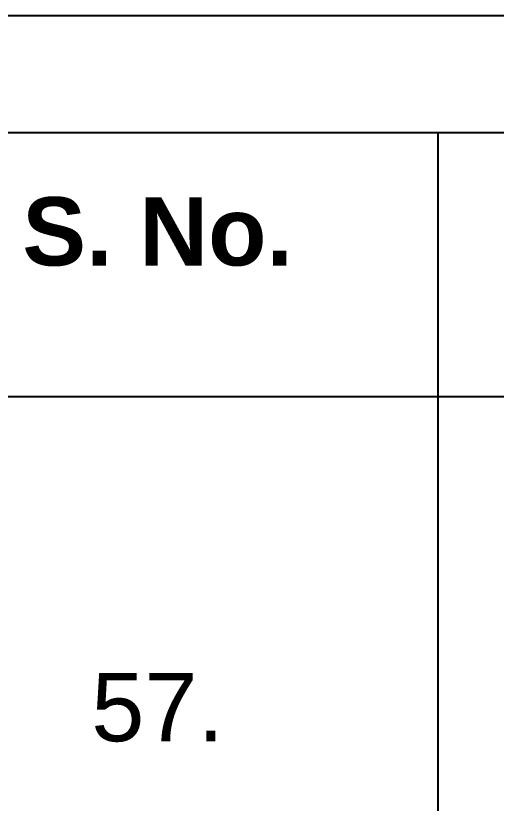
# Model space of a CAD drawing. Header units: inches. Extents: x 3613 to 8393, y -2205 to -794.
# Drawn here: x 4563.82 to 4588.4, y -1608.39 to -1568.06 of the extents above; entities that cross this region are included whole.
import ezdxf

# ---------------------------------------------------------------- set-up
doc = ezdxf.new("R2010")
doc.units = ezdxf.units.IN
doc.header["$MEASUREMENT"] = 0
doc.styles.get("Standard").update_dxf_attribs({"font": 'arial.ttf'})

msp = doc.modelspace()

# ---------------------------------------------------------------- linework, layer by layer
for p, q in [((4956.848, -1574.063), (4547.592, -1574.063)), ((4585.412, -1574.063), (4585.412, -1830.024)), ((4560.41, -1587.557), (4956.848, -1587.557))]:
    msp.add_line(p, q)
msp.add_lwpolyline([(4960.886, -1865.063), (4960.886, -1568.063), (4540.886, -1568.063), (4540.886, -1865.063)], close=True)

# ---------------------------------------------------------------- texts
at = {"char_height": 3.5, "width": 34.34827, "attachment_point": 5}
for s, insert in [('{\\fArial|b1|i0|c0|p34;S. No.}', (4571.078, -1579.13)), ('57.', (4571.078, -1603.493))]:
    msp.add_mtext(s, dxfattribs=dict(at, insert=insert))

doc.saveas('drawing.dxf')
